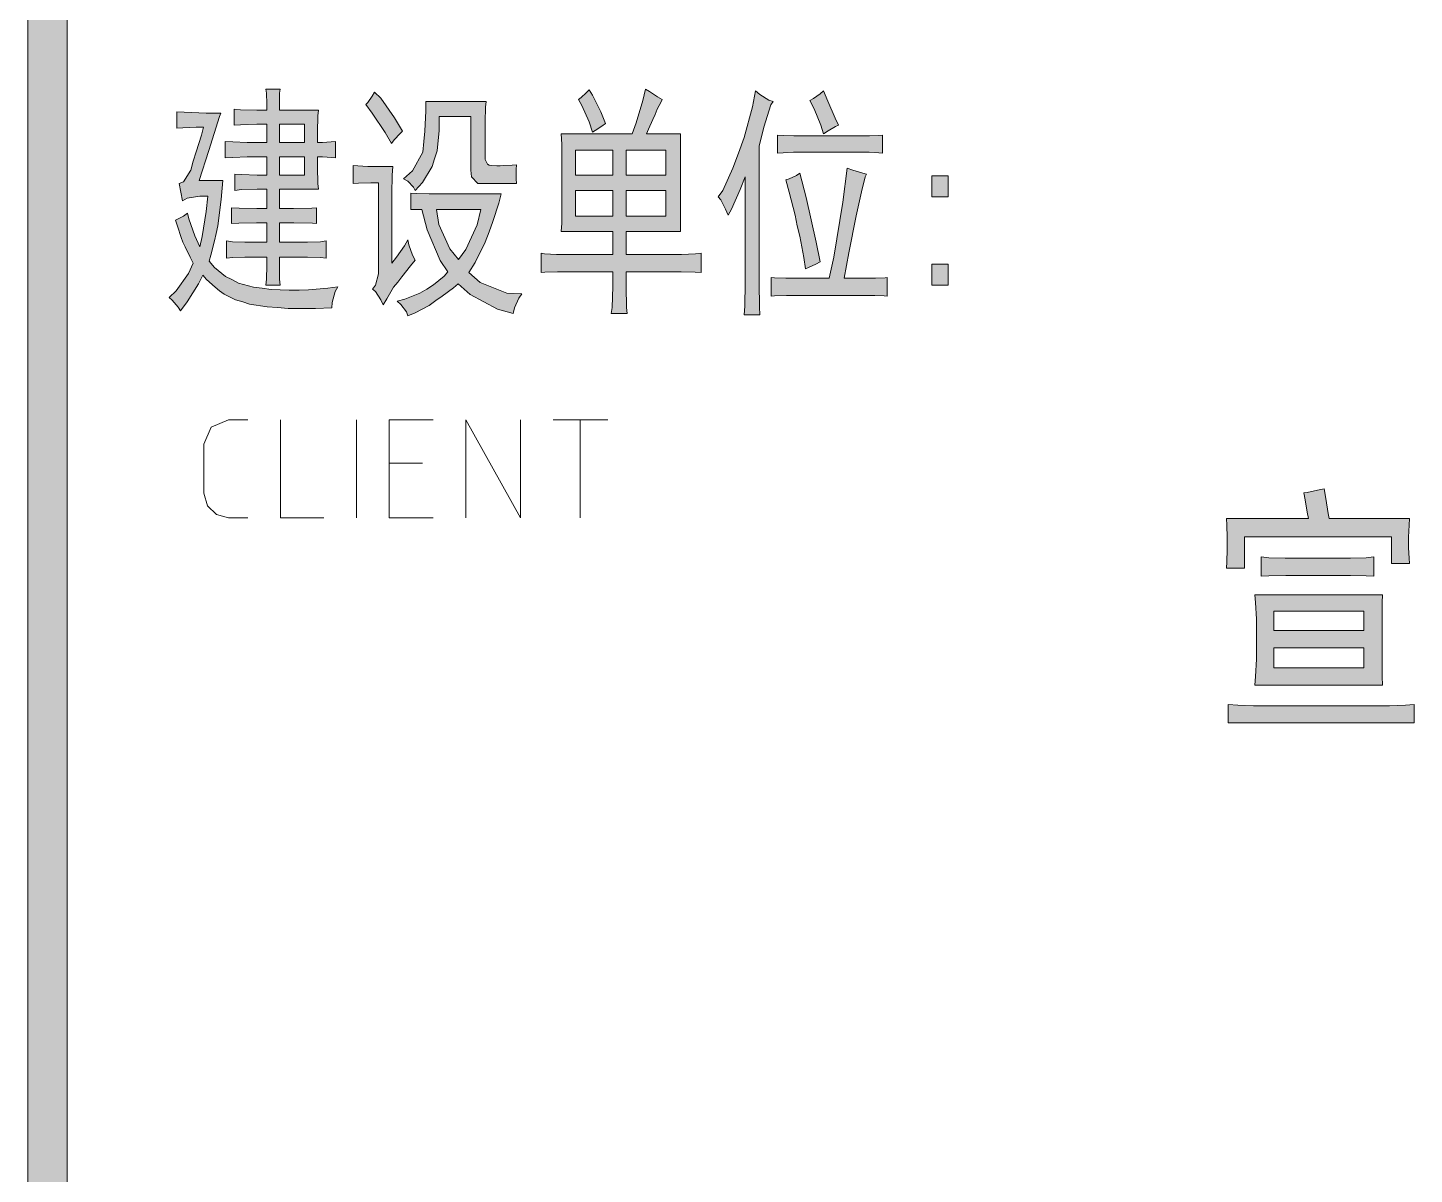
# Model space of a CAD drawing. Header units: millimetres. Extents: x 568 to 57335, y 85 to 28579.
# Drawn here: x 57244.83 to 57269.33, y 27832.05 to 27852.3 of the extents above; entities that cross this region are included whole.
import ezdxf

# ---------------------------------------------------------------- set-up
doc = ezdxf.new("R2010")
doc.units = ezdxf.units.MM

msp = doc.modelspace()

# ---------------------------------------------------------------- hatches: boundary and pattern name
h = msp.add_hatch(color=0)
h.dxf.hatch_style = 2
h.paths.add_polyline_path([(57245.524, 27702.999), (57244.825, 27702.999), (57244.825, 28563.812), (57245.524, 28563.812)])
h = msp.add_hatch(color=0)
h.paths.add_polyline_path([(57249.049, 27850.847), (57249.049, 27850.96), (57249.042, 27851.143), (57249.034, 27851.219), (57249.285, 27851.219), (57249.277, 27851.143), (57249.277, 27850.96), (57249.277, 27850.847), (57249.961, 27850.847), (57249.954, 27850.748), (57249.946, 27850.459), (57249.946, 27850.277), (57250.037, 27850.277), (57250.189, 27850.284), (57250.265, 27850.292), (57250.265, 27850.003), (57250.197, 27850.011), (57250.037, 27850.018), (57249.946, 27850.018), (57249.946, 27849.836), (57249.954, 27849.547), (57249.961, 27849.449), (57249.277, 27849.449), (57249.277, 27849.107), (57249.52, 27849.107), (57249.847, 27849.114), (57249.931, 27849.122), (57249.931, 27848.841), (57249.855, 27848.848), (57249.528, 27848.856), (57249.277, 27848.856), (57249.277, 27848.514), (57249.657, 27848.514), (57249.771, 27848.514), (57249.999, 27848.522), (57250.098, 27848.537), (57250.098, 27848.233), (57249.999, 27848.241), (57249.771, 27848.248), (57249.657, 27848.248), (57249.277, 27848.248), (57249.277, 27848.104), (57249.277, 27847.861), (57249.285, 27847.754), (57249.034, 27847.754), (57249.042, 27847.861), (57249.049, 27848.104), (57249.049, 27848.248), (57248.753, 27848.248), (57248.662, 27848.248), (57248.449, 27848.241), (57248.335, 27848.233), (57248.335, 27848.537), (57248.442, 27848.522), (57248.662, 27848.514), (57248.768, 27848.514), (57249.049, 27848.514), (57249.049, 27848.856), (57248.867, 27848.856), (57248.556, 27848.848), (57248.426, 27848.841), (57248.426, 27849.122), (57248.563, 27849.114), (57248.875, 27849.107), (57249.049, 27849.107), (57249.049, 27849.449), (57248.882, 27849.449), (57248.601, 27849.441), (57248.487, 27849.426), (57248.487, 27849.714), (57248.601, 27849.707), (57248.882, 27849.699), (57249.049, 27849.699), (57249.049, 27850.018), (57248.814, 27850.018), (57248.7, 27850.018), (57248.449, 27850.011), (57248.312, 27850.003), (57248.312, 27850.292), (57248.449, 27850.284), (57248.7, 27850.277), (57248.814, 27850.277), (57249.049, 27850.277), (57249.049, 27850.596), (57248.875, 27850.596), (57248.586, 27850.588), (57248.472, 27850.581), (57248.472, 27850.862), (57248.586, 27850.854), (57248.875, 27850.847)])
h.paths.add_polyline_path([(57249.718, 27849.699), (57249.718, 27850.018), (57249.277, 27850.018), (57249.277, 27849.699)])
h.paths.add_polyline_path([(57249.718, 27850.277), (57249.718, 27850.596), (57249.277, 27850.596), (57249.277, 27850.277)])
h = msp.add_hatch(color=0)
h.dxf.hatch_style = 2
h.paths.add_polyline_path([(57250.956, 27851.166), (57251.063, 27851.059), (57251.306, 27850.71), (57251.45, 27850.474), (57251.405, 27850.436), (57251.298, 27850.322), (57251.253, 27850.254), (57251.139, 27850.451), (57250.911, 27850.793), (57250.797, 27850.945), (57250.835, 27850.983), (57250.911, 27851.09)])
h = msp.add_hatch(color=0)
h.paths.add_polyline_path([(57256.358, 27850.429), (57256.358, 27848.704), (57255.401, 27848.704), (57255.401, 27848.294), (57256.244, 27848.294), (57256.381, 27848.294), (57256.624, 27848.309), (57256.723, 27848.317), (57256.723, 27847.975), (57256.617, 27847.982), (57256.373, 27847.99), (57256.244, 27847.99), (57255.401, 27847.99), (57255.401, 27847.732), (57255.409, 27847.359), (57255.416, 27847.253), (57255.135, 27847.253), (57255.15, 27847.359), (57255.165, 27847.732), (57255.165, 27847.99), (57254.337, 27847.99), (57254.185, 27847.99), (57253.965, 27847.982), (57253.897, 27847.975), (57253.897, 27848.317), (57253.957, 27848.309), (57254.17, 27848.294), (57254.314, 27848.294), (57255.165, 27848.294), (57255.165, 27848.704), (57254.254, 27848.704), (57254.261, 27848.848), (57254.261, 27849.259), (57254.261, 27849.532), (57254.261, 27849.798), (57254.261, 27850.246), (57254.254, 27850.429), (57255.507, 27850.429), (57255.576, 27850.619), (57255.697, 27851.014), (57255.743, 27851.219), (57255.811, 27851.173), (57255.956, 27851.082), (57256.039, 27851.036), (57256.016, 27850.991), (57255.948, 27850.862), (57255.91, 27850.771), (57255.872, 27850.679), (57255.796, 27850.512), (57255.758, 27850.429)])
h.paths.add_polyline_path([(57256.1, 27848.97), (57256.1, 27849.426), (57255.401, 27849.426), (57255.401, 27848.97)])
h.paths.add_polyline_path([(57256.1, 27849.699), (57256.1, 27850.14), (57255.401, 27850.14), (57255.401, 27849.699)])
h.paths.add_polyline_path([(57255.165, 27848.97), (57255.165, 27849.426), (57254.504, 27849.426), (57254.504, 27848.97)])
h.paths.add_polyline_path([(57255.165, 27849.699), (57255.165, 27850.14), (57254.504, 27850.14), (57254.504, 27849.699)])
h = msp.add_hatch(color=0)
h.dxf.hatch_style = 2
h.paths.add_polyline_path([(57254.748, 27851.204), (57254.808, 27851.112), (57254.953, 27850.816), (57255.036, 27850.611), (57254.968, 27850.565), (57254.854, 27850.489), (57254.808, 27850.459), (57254.748, 27850.641), (57254.618, 27850.93), (57254.558, 27851.036), (57254.603, 27851.067), (57254.694, 27851.15)])
h = msp.add_hatch(color=0)
h.dxf.hatch_style = 2
h.paths.add_polyline_path([(57257.999, 27850.998), (57257.954, 27850.938), (57257.832, 27850.543), (57257.749, 27850.208), (57257.749, 27848.058), (57257.749, 27847.792), (57257.756, 27847.374), (57257.764, 27847.23), (57257.483, 27847.23), (57257.498, 27847.382), (57257.505, 27847.792), (57257.505, 27848.043), (57257.505, 27849.669), (57257.414, 27849.441), (57257.262, 27849.099), (57257.202, 27848.993), (57257.156, 27849.099), (57257.072, 27849.259), (57257.027, 27849.312), (57257.11, 27849.426), (57257.285, 27849.821), (57257.384, 27850.087), (57257.483, 27850.36), (57257.635, 27850.907), (57257.688, 27851.188), (57257.764, 27851.12), (57257.923, 27851.021)])
h = msp.add_hatch(color=0)
h.dxf.hatch_style = 2
h.paths.add_polyline_path([(57258.888, 27851.188), (57258.964, 27851.006), (57259.093, 27850.702), (57259.154, 27850.581), (57259.101, 27850.558), (57258.972, 27850.482), (57258.888, 27850.429), (57258.843, 27850.581), (57258.721, 27850.869), (57258.645, 27851.014), (57258.713, 27851.052), (57258.827, 27851.135)])
h = msp.add_hatch(color=0)
h.dxf.hatch_style = 2
h.paths.add_polyline_path([(57252.886, 27849.547), (57252.78, 27849.547), (57252.666, 27849.669), (57252.658, 27849.783), (57252.658, 27850.733), (57252.096, 27850.733), (57252.096, 27850.489), (57252.058, 27850.125), (57252.012, 27849.988), (57251.974, 27849.851), (57251.8, 27849.57), (57251.671, 27849.426), (57251.64, 27849.487), (57251.541, 27849.593), (57251.465, 27849.631), (57251.625, 27849.775), (57251.807, 27850.102), (57251.822, 27850.292), (57251.845, 27850.474), (57251.86, 27850.831), (57251.86, 27850.998), (57252.924, 27850.998), (57252.917, 27850.9), (57252.909, 27850.641), (57252.909, 27850.489), (57252.909, 27850.034), (57252.909, 27849.973), (57252.947, 27849.889), (57252.977, 27849.874), (57253.015, 27849.866), (57253.114, 27849.859), (57253.175, 27849.859), (57253.236, 27849.866), (57253.388, 27849.874), (57253.464, 27849.882), (57253.456, 27849.798), (57253.456, 27849.631), (57253.464, 27849.547)])
h = msp.add_hatch(color=0)
h.dxf.hatch_style = 2
h.paths.add_polyline_path([(57248.236, 27850.793), (57248.214, 27850.733), (57248.024, 27850.132), (57247.857, 27849.601), (57248.274, 27849.601), (57248.244, 27849.266), (57248.183, 27848.803), (57248.153, 27848.666), (57248.123, 27848.537), (57248.062, 27848.286), (57248.031, 27848.18), (57248.123, 27848.066), (57248.32, 27847.906), (57248.434, 27847.853), (57248.548, 27847.792), (57248.814, 27847.716), (57248.966, 27847.701), (57249.125, 27847.678), (57249.444, 27847.663), (57249.619, 27847.663), (57249.786, 27847.671), (57250.128, 27847.701), (57250.303, 27847.724), (57250.257, 27847.64), (57250.204, 27847.45), (57250.197, 27847.352), (57249.908, 27847.344), (57249.429, 27847.344), (57249.239, 27847.359), (57249.057, 27847.374), (57248.745, 27847.42), (57248.624, 27847.458), (57248.495, 27847.496), (57248.297, 27847.595), (57248.214, 27847.656), (57248.138, 27847.716), (57247.986, 27847.853), (57247.917, 27847.929), (57247.841, 27847.777), (57247.644, 27847.458), (57247.522, 27847.298), (57247.484, 27847.367), (57247.378, 27847.488), (57247.325, 27847.534), (57247.446, 27847.656), (57247.667, 27847.959), (57247.75, 27848.142), (57247.697, 27848.248), (57247.606, 27848.43), (57247.568, 27848.514), (57247.537, 27848.598), (57247.469, 27848.795), (57247.439, 27848.902), (57247.469, 27848.917), (57247.575, 27848.97), (57247.651, 27849.023), (57247.674, 27848.924), (57247.781, 27848.628), (57247.864, 27848.43), (57247.91, 27848.613), (57247.978, 27849.053), (57248.009, 27849.327), (57247.864, 27849.327), (57247.644, 27849.289), (57247.56, 27849.243), (57247.5, 27849.547), (57247.575, 27849.578), (57247.705, 27849.783), (57247.75, 27849.942), (57247.803, 27850.11), (57247.895, 27850.406), (57247.933, 27850.543), (57247.803, 27850.543), (57247.568, 27850.535), (57247.462, 27850.527), (57247.462, 27850.816), (57247.591, 27850.809), (57247.978, 27850.793)])
h = msp.add_hatch(color=0)
h.dxf.hatch_style = 2
h.paths.add_polyline_path([(57259.587, 27850.391), (57259.701, 27850.391), (57259.868, 27850.398), (57259.929, 27850.406), (57259.929, 27850.087), (57259.868, 27850.094), (57259.694, 27850.102), (57259.572, 27850.102), (57258.448, 27850.102), (57258.356, 27850.102), (57258.174, 27850.094), (57258.075, 27850.087), (57258.075, 27850.406), (57258.182, 27850.398), (57258.364, 27850.391), (57258.448, 27850.391)])
h = msp.add_hatch(color=0)
h.dxf.hatch_style = 2
h.paths.add_polyline_path([(57251.275, 27849.851), (57251.268, 27849.699), (57251.26, 27849.365), (57251.26, 27849.175), (57251.26, 27848.142), (57251.344, 27848.248), (57251.481, 27848.446), (57251.541, 27848.552), (57251.557, 27848.468), (57251.625, 27848.286), (57251.671, 27848.195), (57251.587, 27848.096), (57251.435, 27847.899), (57251.367, 27847.808), (57251.291, 27847.716), (57251.169, 27847.511), (57251.108, 27847.405), (57251.063, 27847.496), (57250.972, 27847.64), (57250.918, 27847.686), (57250.972, 27847.754), (57251.025, 27847.952), (57251.025, 27848.081), (57251.025, 27849.563), (57250.888, 27849.563), (57250.668, 27849.555), (57250.577, 27849.547), (57250.577, 27849.866), (57250.66, 27849.859), (57250.835, 27849.851), (57250.918, 27849.851)])
h = msp.add_hatch(color=0)
h.dxf.hatch_style = 2
h.paths.add_polyline_path([(57259.648, 27849.714), (57259.625, 27849.669), (57259.557, 27849.403), (57259.511, 27849.19), (57259.466, 27848.978), (57259.336, 27848.324), (57259.253, 27847.876), (57259.686, 27847.876), (57259.807, 27847.876), (57259.975, 27847.883), (57260.013, 27847.891), (57260.013, 27847.557), (57259.959, 27847.564), (57259.792, 27847.572), (57259.686, 27847.572), (57258.394, 27847.572), (57258.235, 27847.572), (57258.022, 27847.564), (57257.961, 27847.557), (57257.961, 27847.891), (57258.022, 27847.883), (57258.22, 27847.876), (57258.372, 27847.876), (57258.987, 27847.876), (57259.071, 27848.248), (57259.23, 27849.221), (57259.306, 27849.821), (57259.405, 27849.783), (57259.58, 27849.73)])
h = msp.add_hatch(color=0)
h.dxf.hatch_style = 2
h.paths.add_polyline_path([(57258.47, 27849.73), (57258.584, 27849.304), (57258.759, 27848.514), (57258.827, 27848.165), (57258.751, 27848.127), (57258.622, 27848.066), (57258.569, 27848.043), (57258.539, 27848.241), (57258.47, 27848.62), (57258.425, 27848.803), (57258.387, 27848.993), (57258.28, 27849.395), (57258.22, 27849.616), (57258.28, 27849.631), (57258.41, 27849.692)])
h = msp.add_hatch(color=0)
h.dxf.hatch_style = 2
h.paths.add_polyline_path([(57261.091, 27849.312), (57260.803, 27849.312), (57260.803, 27849.684), (57261.091, 27849.684)])
h = msp.add_hatch(color=0)
h.paths.add_polyline_path([(57251.595, 27849.38), (57251.693, 27849.373), (57251.921, 27849.365), (57252.05, 27849.365), (57253.19, 27849.365), (57253.152, 27849.205), (57253.046, 27848.879), (57252.977, 27848.696), (57252.909, 27848.514), (57252.734, 27848.157), (57252.62, 27847.975), (57252.818, 27847.8), (57253.289, 27847.61), (57253.555, 27847.602), (57253.502, 27847.526), (57253.426, 27847.352), (57253.403, 27847.253), (57253.129, 27847.329), (57252.643, 27847.587), (57252.43, 27847.777), (57252.347, 27847.709), (57252.149, 27847.557), (57252.035, 27847.481), (57251.921, 27847.397), (57251.671, 27847.268), (57251.541, 27847.215), (57251.519, 27847.283), (57251.42, 27847.412), (57251.351, 27847.473), (57251.488, 27847.504), (57251.754, 27847.61), (57251.876, 27847.686), (57251.997, 27847.762), (57252.187, 27847.914), (57252.248, 27847.99), (57252.111, 27848.187), (57251.883, 27848.734), (57251.792, 27849.091), (57251.595, 27849.091)])
h.paths.add_polyline_path([(57252.438, 27848.21), (57252.567, 27848.385), (57252.765, 27848.818), (57252.833, 27849.091), (57252.05, 27849.091), (57252.088, 27848.826), (57252.286, 27848.393)])
h = msp.add_hatch(color=0)
h.dxf.hatch_style = 2
h.paths.add_polyline_path([(57261.091, 27847.754), (57260.803, 27847.754), (57260.803, 27848.127), (57261.091, 27848.127)])
h = msp.add_hatch(color=0)
h.dxf.hatch_style = 2
h.paths.add_polyline_path([(57267.732, 27844.153), (57267.762, 27843.986), (57267.808, 27843.72), (57267.823, 27843.629), (57269.244, 27843.629), (57269.236, 27843.515), (57269.228, 27843.302), (57269.228, 27843.203), (57269.228, 27843.112), (57269.236, 27842.93), (57269.244, 27842.839), (57268.924, 27842.839), (57268.924, 27843.31), (57266.326, 27843.31), (57266.326, 27842.755), (57266.007, 27842.755), (57266.015, 27842.869), (57266.022, 27843.082), (57266.022, 27843.181), (57266.022, 27843.295), (57266.015, 27843.515), (57266.007, 27843.629), (57267.458, 27843.629), (57267.435, 27843.743), (57267.397, 27843.963), (57267.375, 27844.085), (57267.435, 27844.092), (57267.618, 27844.13)])
h = msp.add_hatch(color=0)
h.dxf.hatch_style = 2
h.paths.add_polyline_path([(57268.066, 27842.93), (57268.203, 27842.93), (57268.476, 27842.937), (57268.613, 27842.953), (57268.613, 27842.611), (57268.476, 27842.618), (57268.203, 27842.626), (57268.066, 27842.626), (57267.215, 27842.626), (57267.056, 27842.626), (57266.759, 27842.618), (57266.622, 27842.611), (57266.622, 27842.953), (57266.759, 27842.937), (57267.048, 27842.93), (57267.2, 27842.93)])
h = msp.add_hatch(color=0)
h.paths.add_polyline_path([(57268.765, 27842.284), (57268.757, 27842.147), (57268.757, 27841.851), (57268.757, 27841.692), (57268.757, 27841.312), (57268.757, 27841.152), (57268.757, 27840.841), (57268.765, 27840.689), (57266.508, 27840.689), (57266.524, 27840.841), (57266.539, 27841.144), (57266.539, 27841.296), (57266.539, 27841.692), (57266.539, 27841.851), (57266.524, 27842.147), (57266.508, 27842.284)])
h.paths.add_polyline_path([(57268.438, 27840.993), (57268.438, 27841.35), (57266.843, 27841.35), (57266.843, 27840.993)])
h.paths.add_polyline_path([(57268.438, 27841.654), (57268.438, 27841.995), (57266.843, 27841.995), (57266.843, 27841.654)])
h = msp.add_hatch(color=0)
h.dxf.hatch_style = 2
h.paths.add_polyline_path([(57268.742, 27840.324), (57268.887, 27840.324), (57269.175, 27840.332), (57269.327, 27840.347), (57269.327, 27840.02), (57266.037, 27840.02), (57266.037, 27840.347), (57266.212, 27840.332), (57266.486, 27840.324), (57266.6, 27840.324)])

# ---------------------------------------------------------------- linework, layer by layer
at = {"color": 0, "lineweight": 0}
for points in [[(57245.524, 27702.999), (57244.825, 27702.999), (57244.825, 28563.812), (57245.524, 28563.812)], [(57249.049, 27850.847), (57249.049, 27850.96), (57249.042, 27851.143), (57249.034, 27851.219), (57249.285, 27851.219), (57249.277, 27851.143), (57249.277, 27850.96), (57249.277, 27850.847), (57249.961, 27850.847), (57249.954, 27850.748), (57249.946, 27850.459), (57249.946, 27850.277), (57250.037, 27850.277), (57250.189, 27850.284), (57250.265, 27850.292), (57250.265, 27850.003), (57250.197, 27850.011), (57250.037, 27850.018), (57249.946, 27850.018), (57249.946, 27849.836), (57249.954, 27849.547), (57249.961, 27849.449), (57249.277, 27849.449), (57249.277, 27849.107), (57249.52, 27849.107), (57249.847, 27849.114), (57249.931, 27849.122), (57249.931, 27848.841), (57249.855, 27848.848), (57249.528, 27848.856), (57249.277, 27848.856), (57249.277, 27848.514), (57249.657, 27848.514), (57249.771, 27848.514), (57249.999, 27848.522), (57250.098, 27848.537), (57250.098, 27848.233), (57249.999, 27848.241), (57249.771, 27848.248), (57249.657, 27848.248), (57249.277, 27848.248), (57249.277, 27848.104), (57249.277, 27847.861), (57249.285, 27847.754), (57249.034, 27847.754), (57249.042, 27847.861), (57249.049, 27848.104), (57249.049, 27848.248), (57248.753, 27848.248), (57248.662, 27848.248), (57248.449, 27848.241), (57248.335, 27848.233), (57248.335, 27848.537), (57248.442, 27848.522), (57248.662, 27848.514), (57248.768, 27848.514), (57249.049, 27848.514), (57249.049, 27848.856), (57248.867, 27848.856), (57248.556, 27848.848), (57248.426, 27848.841), (57248.426, 27849.122), (57248.563, 27849.114), (57248.875, 27849.107), (57249.049, 27849.107), (57249.049, 27849.449), (57248.882, 27849.449), (57248.601, 27849.441), (57248.487, 27849.426), (57248.487, 27849.714), (57248.601, 27849.707), (57248.882, 27849.699), (57249.049, 27849.699), (57249.049, 27850.018), (57248.814, 27850.018), (57248.7, 27850.018), (57248.449, 27850.011), (57248.312, 27850.003), (57248.312, 27850.292), (57248.449, 27850.284), (57248.7, 27850.277), (57248.814, 27850.277), (57249.049, 27850.277), (57249.049, 27850.596), (57248.875, 27850.596), (57248.586, 27850.588), (57248.472, 27850.581), (57248.472, 27850.862), (57248.586, 27850.854), (57248.875, 27850.847)], [(57250.956, 27851.166), (57251.063, 27851.059), (57251.306, 27850.71), (57251.45, 27850.474), (57251.405, 27850.436), (57251.298, 27850.322), (57251.253, 27850.254), (57251.139, 27850.451), (57250.911, 27850.793), (57250.797, 27850.945), (57250.835, 27850.983), (57250.911, 27851.09)], [(57256.358, 27850.429), (57256.358, 27848.704), (57255.401, 27848.704), (57255.401, 27848.294), (57256.244, 27848.294), (57256.381, 27848.294), (57256.624, 27848.309), (57256.723, 27848.317), (57256.723, 27847.975), (57256.617, 27847.982), (57256.373, 27847.99), (57256.244, 27847.99), (57255.401, 27847.99), (57255.401, 27847.732), (57255.409, 27847.359), (57255.416, 27847.253), (57255.135, 27847.253), (57255.15, 27847.359), (57255.165, 27847.732), (57255.165, 27847.99), (57254.337, 27847.99), (57254.185, 27847.99), (57253.965, 27847.982), (57253.897, 27847.975), (57253.897, 27848.317), (57253.957, 27848.309), (57254.17, 27848.294), (57254.314, 27848.294), (57255.165, 27848.294), (57255.165, 27848.704), (57254.254, 27848.704), (57254.261, 27848.848), (57254.261, 27849.259), (57254.261, 27849.532), (57254.261, 27849.798), (57254.261, 27850.246), (57254.254, 27850.429), (57255.507, 27850.429), (57255.576, 27850.619), (57255.697, 27851.014), (57255.743, 27851.219), (57255.811, 27851.173), (57255.956, 27851.082), (57256.039, 27851.036), (57256.016, 27850.991), (57255.948, 27850.862), (57255.91, 27850.771), (57255.872, 27850.679), (57255.796, 27850.512), (57255.758, 27850.429)], [(57254.748, 27851.204), (57254.808, 27851.112), (57254.953, 27850.816), (57255.036, 27850.611), (57254.968, 27850.565), (57254.854, 27850.489), (57254.808, 27850.459), (57254.748, 27850.641), (57254.618, 27850.93), (57254.558, 27851.036), (57254.603, 27851.067), (57254.694, 27851.15)], [(57257.999, 27850.998), (57257.954, 27850.938), (57257.832, 27850.543), (57257.749, 27850.208), (57257.749, 27848.058), (57257.749, 27847.792), (57257.756, 27847.374), (57257.764, 27847.23), (57257.483, 27847.23), (57257.498, 27847.382), (57257.505, 27847.792), (57257.505, 27848.043), (57257.505, 27849.669), (57257.414, 27849.441), (57257.262, 27849.099), (57257.202, 27848.993), (57257.156, 27849.099), (57257.072, 27849.259), (57257.027, 27849.312), (57257.11, 27849.426), (57257.285, 27849.821), (57257.384, 27850.087), (57257.483, 27850.36), (57257.635, 27850.907), (57257.688, 27851.188), (57257.764, 27851.12), (57257.923, 27851.021)], [(57258.888, 27851.188), (57258.964, 27851.006), (57259.093, 27850.702), (57259.154, 27850.581), (57259.101, 27850.558), (57258.972, 27850.482), (57258.888, 27850.429), (57258.843, 27850.581), (57258.721, 27850.869), (57258.645, 27851.014), (57258.713, 27851.052), (57258.827, 27851.135)], [(57252.886, 27849.547), (57252.78, 27849.547), (57252.666, 27849.669), (57252.658, 27849.783), (57252.658, 27850.733), (57252.096, 27850.733), (57252.096, 27850.489), (57252.058, 27850.125), (57252.012, 27849.988), (57251.974, 27849.851), (57251.8, 27849.57), (57251.671, 27849.426), (57251.64, 27849.487), (57251.541, 27849.593), (57251.465, 27849.631), (57251.625, 27849.775), (57251.807, 27850.102), (57251.822, 27850.292), (57251.845, 27850.474), (57251.86, 27850.831), (57251.86, 27850.998), (57252.924, 27850.998), (57252.917, 27850.9), (57252.909, 27850.641), (57252.909, 27850.489), (57252.909, 27850.034), (57252.909, 27849.973), (57252.947, 27849.889), (57252.977, 27849.874), (57253.015, 27849.866), (57253.114, 27849.859), (57253.175, 27849.859), (57253.236, 27849.866), (57253.388, 27849.874), (57253.464, 27849.882), (57253.456, 27849.798), (57253.456, 27849.631), (57253.464, 27849.547)], [(57248.236, 27850.793), (57248.214, 27850.733), (57248.024, 27850.132), (57247.857, 27849.601), (57248.274, 27849.601), (57248.244, 27849.266), (57248.183, 27848.803), (57248.153, 27848.666), (57248.123, 27848.537), (57248.062, 27848.286), (57248.031, 27848.18), (57248.123, 27848.066), (57248.32, 27847.906), (57248.434, 27847.853), (57248.548, 27847.792), (57248.814, 27847.716), (57248.966, 27847.701), (57249.125, 27847.678), (57249.444, 27847.663), (57249.619, 27847.663), (57249.786, 27847.671), (57250.128, 27847.701), (57250.303, 27847.724), (57250.257, 27847.64), (57250.204, 27847.45), (57250.197, 27847.352), (57249.908, 27847.344), (57249.429, 27847.344), (57249.239, 27847.359), (57249.057, 27847.374), (57248.745, 27847.42), (57248.624, 27847.458), (57248.495, 27847.496), (57248.297, 27847.595), (57248.214, 27847.656), (57248.138, 27847.716), (57247.986, 27847.853), (57247.917, 27847.929), (57247.841, 27847.777), (57247.644, 27847.458), (57247.522, 27847.298), (57247.484, 27847.367), (57247.378, 27847.488), (57247.325, 27847.534), (57247.446, 27847.656), (57247.667, 27847.959), (57247.75, 27848.142), (57247.697, 27848.248), (57247.606, 27848.43), (57247.568, 27848.514), (57247.537, 27848.598), (57247.469, 27848.795), (57247.439, 27848.902), (57247.469, 27848.917), (57247.575, 27848.97), (57247.651, 27849.023), (57247.674, 27848.924), (57247.781, 27848.628), (57247.864, 27848.43), (57247.91, 27848.613), (57247.978, 27849.053), (57248.009, 27849.327), (57247.864, 27849.327), (57247.644, 27849.289), (57247.56, 27849.243), (57247.5, 27849.547), (57247.575, 27849.578), (57247.705, 27849.783), (57247.75, 27849.942), (57247.803, 27850.11), (57247.895, 27850.406), (57247.933, 27850.543), (57247.803, 27850.543), (57247.568, 27850.535), (57247.462, 27850.527), (57247.462, 27850.816), (57247.591, 27850.809), (57247.978, 27850.793)], [(57249.718, 27850.277), (57249.718, 27850.596), (57249.277, 27850.596), (57249.277, 27850.277)], [(57259.587, 27850.391), (57259.701, 27850.391), (57259.868, 27850.398), (57259.929, 27850.406), (57259.929, 27850.087), (57259.868, 27850.094), (57259.694, 27850.102), (57259.572, 27850.102), (57258.448, 27850.102), (57258.356, 27850.102), (57258.174, 27850.094), (57258.075, 27850.087), (57258.075, 27850.406), (57258.182, 27850.398), (57258.364, 27850.391), (57258.448, 27850.391)], [(57249.718, 27849.699), (57249.718, 27850.018), (57249.277, 27850.018), (57249.277, 27849.699)], [(57255.165, 27849.699), (57255.165, 27850.14), (57254.504, 27850.14), (57254.504, 27849.699)], [(57256.1, 27849.699), (57256.1, 27850.14), (57255.401, 27850.14), (57255.401, 27849.699)], [(57251.275, 27849.851), (57251.268, 27849.699), (57251.26, 27849.365), (57251.26, 27849.175), (57251.26, 27848.142), (57251.344, 27848.248), (57251.481, 27848.446), (57251.541, 27848.552), (57251.557, 27848.468), (57251.625, 27848.286), (57251.671, 27848.195), (57251.587, 27848.096), (57251.435, 27847.899), (57251.367, 27847.808), (57251.291, 27847.716), (57251.169, 27847.511), (57251.108, 27847.405), (57251.063, 27847.496), (57250.972, 27847.64), (57250.918, 27847.686), (57250.972, 27847.754), (57251.025, 27847.952), (57251.025, 27848.081), (57251.025, 27849.563), (57250.888, 27849.563), (57250.668, 27849.555), (57250.577, 27849.547), (57250.577, 27849.866), (57250.66, 27849.859), (57250.835, 27849.851), (57250.918, 27849.851)], [(57259.648, 27849.714), (57259.625, 27849.669), (57259.557, 27849.403), (57259.511, 27849.19), (57259.466, 27848.978), (57259.336, 27848.324), (57259.253, 27847.876), (57259.686, 27847.876), (57259.807, 27847.876), (57259.975, 27847.883), (57260.013, 27847.891), (57260.013, 27847.557), (57259.959, 27847.564), (57259.792, 27847.572), (57259.686, 27847.572), (57258.394, 27847.572), (57258.235, 27847.572), (57258.022, 27847.564), (57257.961, 27847.557), (57257.961, 27847.891), (57258.022, 27847.883), (57258.22, 27847.876), (57258.372, 27847.876), (57258.987, 27847.876), (57259.071, 27848.248), (57259.23, 27849.221), (57259.306, 27849.821), (57259.405, 27849.783), (57259.58, 27849.73)], [(57258.47, 27849.73), (57258.584, 27849.304), (57258.759, 27848.514), (57258.827, 27848.165), (57258.751, 27848.127), (57258.622, 27848.066), (57258.569, 27848.043), (57258.539, 27848.241), (57258.47, 27848.62), (57258.425, 27848.803), (57258.387, 27848.993), (57258.28, 27849.395), (57258.22, 27849.616), (57258.28, 27849.631), (57258.41, 27849.692)], [(57261.091, 27849.312), (57260.803, 27849.312), (57260.803, 27849.684), (57261.091, 27849.684)], [(57251.595, 27849.38), (57251.693, 27849.373), (57251.921, 27849.365), (57252.05, 27849.365), (57253.19, 27849.365), (57253.152, 27849.205), (57253.046, 27848.879), (57252.977, 27848.696), (57252.909, 27848.514), (57252.734, 27848.157), (57252.62, 27847.975), (57252.818, 27847.8), (57253.289, 27847.61), (57253.555, 27847.602), (57253.502, 27847.526), (57253.426, 27847.352), (57253.403, 27847.253), (57253.129, 27847.329), (57252.643, 27847.587), (57252.43, 27847.777), (57252.347, 27847.709), (57252.149, 27847.557), (57252.035, 27847.481), (57251.921, 27847.397), (57251.671, 27847.268), (57251.541, 27847.215), (57251.519, 27847.283), (57251.42, 27847.412), (57251.351, 27847.473), (57251.488, 27847.504), (57251.754, 27847.61), (57251.876, 27847.686), (57251.997, 27847.762), (57252.187, 27847.914), (57252.248, 27847.99), (57252.111, 27848.187), (57251.883, 27848.734), (57251.792, 27849.091), (57251.595, 27849.091)], [(57255.165, 27848.97), (57255.165, 27849.426), (57254.504, 27849.426), (57254.504, 27848.97)], [(57256.1, 27848.97), (57256.1, 27849.426), (57255.401, 27849.426), (57255.401, 27848.97)], [(57252.438, 27848.21), (57252.567, 27848.385), (57252.765, 27848.818), (57252.833, 27849.091), (57252.05, 27849.091), (57252.088, 27848.826), (57252.286, 27848.393)], [(57261.091, 27847.754), (57260.803, 27847.754), (57260.803, 27848.127), (57261.091, 27848.127)], [(57267.732, 27844.153), (57267.762, 27843.986), (57267.808, 27843.72), (57267.823, 27843.629), (57269.244, 27843.629), (57269.236, 27843.515), (57269.228, 27843.302), (57269.228, 27843.203), (57269.228, 27843.112), (57269.236, 27842.93), (57269.244, 27842.839), (57268.924, 27842.839), (57268.924, 27843.31), (57266.326, 27843.31), (57266.326, 27842.755), (57266.007, 27842.755), (57266.015, 27842.869), (57266.022, 27843.082), (57266.022, 27843.181), (57266.022, 27843.295), (57266.015, 27843.515), (57266.007, 27843.629), (57267.458, 27843.629), (57267.435, 27843.743), (57267.397, 27843.963), (57267.375, 27844.085), (57267.435, 27844.092), (57267.618, 27844.13)], [(57268.066, 27842.93), (57268.203, 27842.93), (57268.476, 27842.937), (57268.613, 27842.953), (57268.613, 27842.611), (57268.476, 27842.618), (57268.203, 27842.626), (57268.066, 27842.626), (57267.215, 27842.626), (57267.056, 27842.626), (57266.759, 27842.618), (57266.622, 27842.611), (57266.622, 27842.953), (57266.759, 27842.937), (57267.048, 27842.93), (57267.2, 27842.93)], [(57268.765, 27842.284), (57268.757, 27842.147), (57268.757, 27841.851), (57268.757, 27841.692), (57268.757, 27841.312), (57268.757, 27841.152), (57268.757, 27840.841), (57268.765, 27840.689), (57266.508, 27840.689), (57266.524, 27840.841), (57266.539, 27841.144), (57266.539, 27841.296), (57266.539, 27841.692), (57266.539, 27841.851), (57266.524, 27842.147), (57266.508, 27842.284)], [(57268.438, 27841.654), (57268.438, 27841.995), (57266.843, 27841.995), (57266.843, 27841.654)], [(57268.438, 27840.993), (57268.438, 27841.35), (57266.843, 27841.35), (57266.843, 27840.993)], [(57268.742, 27840.324), (57268.887, 27840.324), (57269.175, 27840.332), (57269.327, 27840.347), (57269.327, 27840.02), (57266.037, 27840.02), (57266.037, 27840.347), (57266.212, 27840.332), (57266.486, 27840.324), (57266.6, 27840.324)]]:
    msp.add_lwpolyline(points, close=True, dxfattribs=at)
for points in [[(57248.373, 27845.376), (57248.069, 27845.247), (57247.94, 27844.943)], [(57248.373, 27845.376), (57248.715, 27845.376)], [(57249.293, 27845.376), (57249.293, 27843.644), (57250.06, 27843.644)], [(57250.637, 27843.644), (57250.637, 27845.376)], [(57251.99, 27843.644), (57251.215, 27843.644), (57251.215, 27845.376), (57251.99, 27845.376)], [(57252.567, 27843.644), (57252.567, 27845.376), (57253.532, 27843.644), (57253.532, 27845.376)], [(57254.109, 27845.376), (57255.074, 27845.376)], [(57254.588, 27843.644), (57254.588, 27845.376)], [(57247.94, 27844.077), (57247.94, 27844.943)], [(57251.8, 27844.609), (57251.215, 27844.609)], [(57247.94, 27844.077), (57248.001, 27843.857), (57248.16, 27843.705), (57248.373, 27843.644)], [(57248.715, 27843.644), (57248.373, 27843.644)]]:
    msp.add_lwpolyline(points, dxfattribs=at)

doc.saveas('drawing.dxf')
